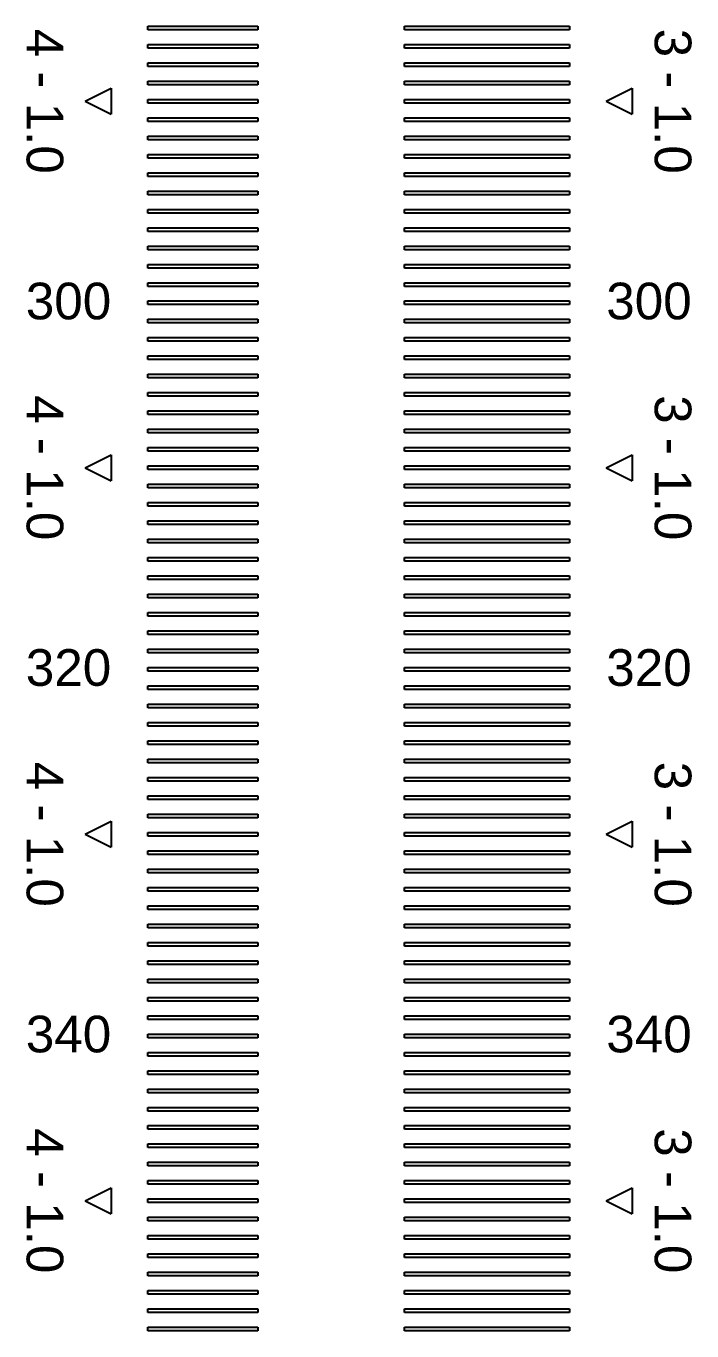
# Model space of a CAD drawing. Extents: x -24531 to 102469, y 86631 to 213631.
# Drawn here: x 53748.9 to 53930.5, y 145694.9 to 146050.9 of the extents above; entities that cross this region are included whole.
import ezdxf

# ---------------------------------------------------------------- set-up
doc = ezdxf.new("R2010")
doc.units = 13
doc.layers.add('CL - Label-1', color=120, linetype='Continuous')
doc.layers.add('CL - Label-2', color=132, linetype='Continuous')
doc.layers.add('CL - Sub-Micro', color=7, linetype='Continuous', true_color=0x47d1ff)
doc.styles.get("Standard").update_dxf_attribs({"font": 'arial.ttf'})

msp = doc.modelspace()

# ---------------------------------------------------------------- linework, layer by layer
at = {"layer": 'CL - Label-2'}
for p, q in [((53765.04, 146030.41), (53772.14, 146033.95)), ((53772.14, 146033.95), (53772.14, 146026.88)), ((53907.12, 146030.41), (53914.21, 146033.95)), ((53914.21, 146033.95), (53914.21, 146026.88)), ((53765.04, 146030.41), (53772.14, 146026.88)), ((53907.12, 146030.41), (53914.21, 146026.88)), ((53765.04, 145930.41), (53772.14, 145933.95)), ((53772.14, 145933.95), (53772.14, 145926.88)), ((53907.12, 145930.41), (53914.21, 145933.95)), ((53914.21, 145933.95), (53914.21, 145926.88)), ((53765.04, 145930.41), (53772.14, 145926.88)), ((53907.12, 145930.41), (53914.21, 145926.88)), ((53765.04, 145830.41), (53772.14, 145833.95)), ((53772.14, 145833.95), (53772.14, 145826.88)), ((53907.12, 145830.41), (53914.21, 145833.95)), ((53914.21, 145833.95), (53914.21, 145826.88)), ((53765.04, 145830.41), (53772.14, 145826.88)), ((53907.12, 145830.41), (53914.21, 145826.88)), ((53765.04, 145730.41), (53772.14, 145733.95)), ((53772.14, 145733.95), (53772.14, 145726.88)), ((53907.12, 145730.41), (53914.21, 145733.95)), ((53914.21, 145733.95), (53914.21, 145726.88)), ((53765.04, 145730.41), (53772.14, 145726.88)), ((53907.12, 145730.41), (53914.21, 145726.88))]:
    msp.add_line(p, q, dxfattribs=at)
at = {"layer": 'CL - Sub-Micro'}
for p, q in [((53782.12, 146049.91), (53782.12, 146050.91)), ((53782.12, 146050.91), (53812.12, 146050.91)), ((53812.12, 146049.91), (53782.12, 146049.91)), ((53812.12, 146050.91), (53812.12, 146049.91)), ((53852.12, 146049.91), (53852.12, 146050.91)), ((53852.12, 146050.91), (53897.12, 146050.91)), ((53897.12, 146049.91), (53852.12, 146049.91)), ((53897.12, 146050.91), (53897.12, 146049.91)), ((53782.12, 146044.91), (53782.12, 146045.91)), ((53782.12, 146045.91), (53812.12, 146045.91)), ((53812.12, 146045.91), (53812.12, 146044.91)), ((53852.12, 146044.91), (53852.12, 146045.91)), ((53852.12, 146045.91), (53897.12, 146045.91)), ((53897.12, 146045.91), (53897.12, 146044.91)), ((53812.12, 146044.91), (53782.12, 146044.91)), ((53897.12, 146044.91), (53852.12, 146044.91)), ((53782.12, 146039.91), (53782.12, 146040.91)), ((53782.12, 146040.91), (53812.12, 146040.91)), ((53812.12, 146039.91), (53782.12, 146039.91)), ((53812.12, 146040.91), (53812.12, 146039.91)), ((53852.12, 146039.91), (53852.12, 146040.91)), ((53852.12, 146040.91), (53897.12, 146040.91)), ((53897.12, 146039.91), (53852.12, 146039.91)), ((53897.12, 146040.91), (53897.12, 146039.91)), ((53782.12, 146034.91), (53782.12, 146035.91)), ((53782.12, 146035.91), (53812.12, 146035.91)), ((53812.12, 146034.91), (53782.12, 146034.91)), ((53812.12, 146035.91), (53812.12, 146034.91)), ((53852.12, 146034.91), (53852.12, 146035.91)), ((53852.12, 146035.91), (53897.12, 146035.91)), ((53897.12, 146034.91), (53852.12, 146034.91)), ((53897.12, 146035.91), (53897.12, 146034.91)), ((53782.12, 146029.91), (53782.12, 146030.91)), ((53782.12, 146030.91), (53812.12, 146030.91)), ((53812.12, 146029.91), (53782.12, 146029.91)), ((53812.12, 146030.91), (53812.12, 146029.91)), ((53852.12, 146029.91), (53852.12, 146030.91)), ((53852.12, 146030.91), (53897.12, 146030.91)), ((53897.12, 146029.91), (53852.12, 146029.91)), ((53897.12, 146030.91), (53897.12, 146029.91)), ((53782.12, 146024.91), (53782.12, 146025.91)), ((53782.12, 146025.91), (53812.12, 146025.91)), ((53812.12, 146024.91), (53782.12, 146024.91)), ((53812.12, 146025.91), (53812.12, 146024.91)), ((53852.12, 146024.91), (53852.12, 146025.91)), ((53852.12, 146025.91), (53897.12, 146025.91)), ((53897.12, 146024.91), (53852.12, 146024.91)), ((53897.12, 146025.91), (53897.12, 146024.91)), ((53782.12, 146019.91), (53782.12, 146020.91)), ((53782.12, 146020.91), (53812.12, 146020.91)), ((53812.12, 146020.91), (53812.12, 146019.91)), ((53852.12, 146019.91), (53852.12, 146020.91)), ((53852.12, 146020.91), (53897.12, 146020.91)), ((53897.12, 146020.91), (53897.12, 146019.91)), ((53812.12, 146019.91), (53782.12, 146019.91)), ((53897.12, 146019.91), (53852.12, 146019.91)), ((53782.12, 146014.91), (53782.12, 146015.91)), ((53782.12, 146015.91), (53812.12, 146015.91)), ((53812.12, 146014.91), (53782.12, 146014.91)), ((53812.12, 146015.91), (53812.12, 146014.91)), ((53852.12, 146014.91), (53852.12, 146015.91)), ((53852.12, 146015.91), (53897.12, 146015.91)), ((53897.12, 146014.91), (53852.12, 146014.91)), ((53897.12, 146015.91), (53897.12, 146014.91)), ((53782.12, 146009.91), (53782.12, 146010.91)), ((53782.12, 146010.91), (53812.12, 146010.91)), ((53812.12, 146009.91), (53782.12, 146009.91)), ((53812.12, 146010.91), (53812.12, 146009.91)), ((53852.12, 146009.91), (53852.12, 146010.91)), ((53852.12, 146010.91), (53897.12, 146010.91)), ((53897.12, 146009.91), (53852.12, 146009.91)), ((53897.12, 146010.91), (53897.12, 146009.91)), ((53782.12, 146004.91), (53782.12, 146005.91)), ((53782.12, 146005.91), (53812.12, 146005.91)), ((53812.12, 146004.91), (53782.12, 146004.91)), ((53812.12, 146005.91), (53812.12, 146004.91)), ((53852.12, 146004.91), (53852.12, 146005.91)), ((53852.12, 146005.91), (53897.12, 146005.91)), ((53897.12, 146004.91), (53852.12, 146004.91)), ((53897.12, 146005.91), (53897.12, 146004.91)), ((53782.12, 145999.91), (53782.12, 146000.91)), ((53782.12, 146000.91), (53812.12, 146000.91)), ((53812.12, 145999.91), (53782.12, 145999.91)), ((53812.12, 146000.91), (53812.12, 145999.91)), ((53852.12, 145999.91), (53852.12, 146000.91)), ((53852.12, 146000.91), (53897.12, 146000.91)), ((53897.12, 145999.91), (53852.12, 145999.91)), ((53897.12, 146000.91), (53897.12, 145999.91)), ((53782.12, 145994.91), (53782.12, 145995.91)), ((53782.12, 145995.91), (53812.12, 145995.91)), ((53812.12, 145995.91), (53812.12, 145994.91)), ((53852.12, 145994.91), (53852.12, 145995.91)), ((53852.12, 145995.91), (53897.12, 145995.91)), ((53897.12, 145995.91), (53897.12, 145994.91)), ((53812.12, 145994.91), (53782.12, 145994.91)), ((53897.12, 145994.91), (53852.12, 145994.91)), ((53782.12, 145989.91), (53782.12, 145990.91)), ((53782.12, 145990.91), (53812.12, 145990.91)), ((53812.12, 145989.91), (53782.12, 145989.91)), ((53812.12, 145990.91), (53812.12, 145989.91)), ((53852.12, 145989.91), (53852.12, 145990.91)), ((53852.12, 145990.91), (53897.12, 145990.91)), ((53897.12, 145989.91), (53852.12, 145989.91)), ((53897.12, 145990.91), (53897.12, 145989.91)), ((53782.12, 145984.91), (53782.12, 145985.91)), ((53782.12, 145985.91), (53812.12, 145985.91)), ((53812.12, 145985.91), (53812.12, 145984.91)), ((53852.12, 145984.91), (53852.12, 145985.91)), ((53852.12, 145985.91), (53897.12, 145985.91)), ((53897.12, 145985.91), (53897.12, 145984.91)), ((53812.12, 145984.91), (53782.12, 145984.91)), ((53897.12, 145984.91), (53852.12, 145984.91)), ((53782.12, 145979.91), (53782.12, 145980.91)), ((53782.12, 145980.91), (53812.12, 145980.91)), ((53812.12, 145979.91), (53782.12, 145979.91)), ((53812.12, 145980.91), (53812.12, 145979.91)), ((53852.12, 145979.91), (53852.12, 145980.91)), ((53852.12, 145980.91), (53897.12, 145980.91)), ((53897.12, 145979.91), (53852.12, 145979.91)), ((53897.12, 145980.91), (53897.12, 145979.91)), ((53782.12, 145974.91), (53782.12, 145975.91)), ((53782.12, 145975.91), (53812.12, 145975.91)), ((53812.12, 145974.91), (53782.12, 145974.91)), ((53812.12, 145975.91), (53812.12, 145974.91)), ((53852.12, 145974.91), (53852.12, 145975.91)), ((53852.12, 145975.91), (53897.12, 145975.91)), ((53897.12, 145974.91), (53852.12, 145974.91)), ((53897.12, 145975.91), (53897.12, 145974.91)), ((53782.12, 145969.91), (53782.12, 145970.91)), ((53782.12, 145970.91), (53812.12, 145970.91)), ((53812.12, 145970.91), (53812.12, 145969.91)), ((53852.12, 145969.91), (53852.12, 145970.91)), ((53852.12, 145970.91), (53897.12, 145970.91)), ((53897.12, 145970.91), (53897.12, 145969.91)), ((53812.12, 145969.91), (53782.12, 145969.91)), ((53897.12, 145969.91), (53852.12, 145969.91)), ((53782.12, 145964.91), (53782.12, 145965.91)), ((53782.12, 145965.91), (53812.12, 145965.91)), ((53812.12, 145964.91), (53782.12, 145964.91)), ((53812.12, 145965.91), (53812.12, 145964.91)), ((53852.12, 145964.91), (53852.12, 145965.91)), ((53852.12, 145965.91), (53897.12, 145965.91)), ((53897.12, 145964.91), (53852.12, 145964.91)), ((53897.12, 145965.91), (53897.12, 145964.91)), ((53782.12, 145959.91), (53782.12, 145960.91)), ((53782.12, 145960.91), (53812.12, 145960.91)), ((53812.12, 145960.91), (53812.12, 145959.91)), ((53852.12, 145959.91), (53852.12, 145960.91)), ((53852.12, 145960.91), (53897.12, 145960.91)), ((53897.12, 145960.91), (53897.12, 145959.91)), ((53812.12, 145959.91), (53782.12, 145959.91)), ((53897.12, 145959.91), (53852.12, 145959.91)), ((53782.12, 145954.91), (53782.12, 145955.91)), ((53782.12, 145955.91), (53812.12, 145955.91)), ((53812.12, 145954.91), (53782.12, 145954.91)), ((53812.12, 145955.91), (53812.12, 145954.91)), ((53852.12, 145954.91), (53852.12, 145955.91)), ((53852.12, 145955.91), (53897.12, 145955.91)), ((53897.12, 145954.91), (53852.12, 145954.91)), ((53897.12, 145955.91), (53897.12, 145954.91)), ((53782.12, 145949.91), (53782.12, 145950.91)), ((53782.12, 145950.91), (53812.12, 145950.91)), ((53812.12, 145949.91), (53782.12, 145949.91)), ((53812.12, 145950.91), (53812.12, 145949.91)), ((53852.12, 145949.91), (53852.12, 145950.91)), ((53852.12, 145950.91), (53897.12, 145950.91)), ((53897.12, 145949.91), (53852.12, 145949.91)), ((53897.12, 145950.91), (53897.12, 145949.91)), ((53782.12, 145944.91), (53782.12, 145945.91)), ((53782.12, 145945.91), (53812.12, 145945.91)), ((53812.12, 145945.91), (53812.12, 145944.91)), ((53852.12, 145944.91), (53852.12, 145945.91)), ((53852.12, 145945.91), (53897.12, 145945.91)), ((53897.12, 145945.91), (53897.12, 145944.91)), ((53812.12, 145944.91), (53782.12, 145944.91)), ((53897.12, 145944.91), (53852.12, 145944.91)), ((53782.12, 145939.91), (53782.12, 145940.91)), ((53782.12, 145940.91), (53812.12, 145940.91)), ((53812.12, 145939.91), (53782.12, 145939.91)), ((53812.12, 145940.91), (53812.12, 145939.91)), ((53852.12, 145939.91), (53852.12, 145940.91)), ((53852.12, 145940.91), (53897.12, 145940.91)), ((53897.12, 145939.91), (53852.12, 145939.91)), ((53897.12, 145940.91), (53897.12, 145939.91)), ((53782.12, 145934.91), (53782.12, 145935.91)), ((53782.12, 145935.91), (53812.12, 145935.91)), ((53812.12, 145935.91), (53812.12, 145934.91)), ((53852.12, 145934.91), (53852.12, 145935.91)), ((53852.12, 145935.91), (53897.12, 145935.91)), ((53897.12, 145935.91), (53897.12, 145934.91)), ((53812.12, 145934.91), (53782.12, 145934.91)), ((53897.12, 145934.91), (53852.12, 145934.91)), ((53782.12, 145929.91), (53782.12, 145930.91)), ((53782.12, 145930.91), (53812.12, 145930.91)), ((53812.12, 145929.91), (53782.12, 145929.91)), ((53812.12, 145930.91), (53812.12, 145929.91)), ((53852.12, 145929.91), (53852.12, 145930.91)), ((53852.12, 145930.91), (53897.12, 145930.91)), ((53897.12, 145929.91), (53852.12, 145929.91)), ((53897.12, 145930.91), (53897.12, 145929.91)), ((53782.12, 145924.91), (53782.12, 145925.91)), ((53782.12, 145925.91), (53812.12, 145925.91)), ((53812.12, 145924.91), (53782.12, 145924.91)), ((53812.12, 145925.91), (53812.12, 145924.91)), ((53852.12, 145924.91), (53852.12, 145925.91)), ((53852.12, 145925.91), (53897.12, 145925.91)), ((53897.12, 145924.91), (53852.12, 145924.91)), ((53897.12, 145925.91), (53897.12, 145924.91)), ((53782.12, 145919.91), (53782.12, 145920.91)), ((53782.12, 145920.91), (53812.12, 145920.91)), ((53812.12, 145920.91), (53812.12, 145919.91)), ((53852.12, 145919.91), (53852.12, 145920.91)), ((53852.12, 145920.91), (53897.12, 145920.91)), ((53897.12, 145920.91), (53897.12, 145919.91)), ((53812.12, 145919.91), (53782.12, 145919.91)), ((53897.12, 145919.91), (53852.12, 145919.91)), ((53782.12, 145914.91), (53782.12, 145915.91)), ((53782.12, 145915.91), (53812.12, 145915.91)), ((53812.12, 145914.91), (53782.12, 145914.91)), ((53812.12, 145915.91), (53812.12, 145914.91)), ((53852.12, 145914.91), (53852.12, 145915.91)), ((53852.12, 145915.91), (53897.12, 145915.91)), ((53897.12, 145914.91), (53852.12, 145914.91)), ((53897.12, 145915.91), (53897.12, 145914.91)), ((53782.12, 145909.91), (53782.12, 145910.91)), ((53782.12, 145910.91), (53812.12, 145910.91)), ((53812.12, 145910.91), (53812.12, 145909.91)), ((53852.12, 145909.91), (53852.12, 145910.91)), ((53852.12, 145910.91), (53897.12, 145910.91)), ((53897.12, 145910.91), (53897.12, 145909.91)), ((53812.12, 145909.91), (53782.12, 145909.91)), ((53897.12, 145909.91), (53852.12, 145909.91)), ((53782.12, 145904.91), (53782.12, 145905.91)), ((53782.12, 145905.91), (53812.12, 145905.91)), ((53812.12, 145904.91), (53782.12, 145904.91)), ((53812.12, 145905.91), (53812.12, 145904.91)), ((53852.12, 145904.91), (53852.12, 145905.91)), ((53852.12, 145905.91), (53897.12, 145905.91)), ((53897.12, 145904.91), (53852.12, 145904.91)), ((53897.12, 145905.91), (53897.12, 145904.91)), ((53782.12, 145899.91), (53782.12, 145900.91)), ((53782.12, 145900.91), (53812.12, 145900.91)), ((53812.12, 145899.91), (53782.12, 145899.91)), ((53812.12, 145900.91), (53812.12, 145899.91)), ((53852.12, 145899.91), (53852.12, 145900.91)), ((53852.12, 145900.91), (53897.12, 145900.91)), ((53897.12, 145899.91), (53852.12, 145899.91)), ((53897.12, 145900.91), (53897.12, 145899.91)), ((53782.12, 145894.91), (53782.12, 145895.91)), ((53782.12, 145895.91), (53812.12, 145895.91)), ((53812.12, 145894.91), (53782.12, 145894.91)), ((53812.12, 145895.91), (53812.12, 145894.91)), ((53852.12, 145894.91), (53852.12, 145895.91)), ((53852.12, 145895.91), (53897.12, 145895.91)), ((53897.12, 145894.91), (53852.12, 145894.91)), ((53897.12, 145895.91), (53897.12, 145894.91)), ((53782.12, 145889.91), (53782.12, 145890.91)), ((53782.12, 145890.91), (53812.12, 145890.91)), ((53812.12, 145889.91), (53782.12, 145889.91)), ((53812.12, 145890.91), (53812.12, 145889.91)), ((53852.12, 145889.91), (53852.12, 145890.91)), ((53852.12, 145890.91), (53897.12, 145890.91)), ((53897.12, 145889.91), (53852.12, 145889.91)), ((53897.12, 145890.91), (53897.12, 145889.91)), ((53782.12, 145884.91), (53782.12, 145885.91)), ((53782.12, 145885.91), (53812.12, 145885.91)), ((53812.12, 145885.91), (53812.12, 145884.91)), ((53852.12, 145884.91), (53852.12, 145885.91)), ((53852.12, 145885.91), (53897.12, 145885.91)), ((53897.12, 145885.91), (53897.12, 145884.91)), ((53812.12, 145884.91), (53782.12, 145884.91)), ((53897.12, 145884.91), (53852.12, 145884.91)), ((53782.12, 145879.91), (53782.12, 145880.91)), ((53782.12, 145880.91), (53812.12, 145880.91)), ((53812.12, 145879.91), (53782.12, 145879.91)), ((53812.12, 145880.91), (53812.12, 145879.91)), ((53852.12, 145879.91), (53852.12, 145880.91)), ((53852.12, 145880.91), (53897.12, 145880.91)), ((53897.12, 145879.91), (53852.12, 145879.91)), ((53897.12, 145880.91), (53897.12, 145879.91)), ((53782.12, 145874.91), (53782.12, 145875.91)), ((53782.12, 145875.91), (53812.12, 145875.91)), ((53812.12, 145874.91), (53782.12, 145874.91)), ((53812.12, 145875.91), (53812.12, 145874.91)), ((53852.12, 145874.91), (53852.12, 145875.91)), ((53852.12, 145875.91), (53897.12, 145875.91)), ((53897.12, 145874.91), (53852.12, 145874.91)), ((53897.12, 145875.91), (53897.12, 145874.91)), ((53782.12, 145869.91), (53782.12, 145870.91)), ((53782.12, 145870.91), (53812.12, 145870.91)), ((53812.12, 145869.91), (53782.12, 145869.91)), ((53812.12, 145870.91), (53812.12, 145869.91)), ((53852.12, 145869.91), (53852.12, 145870.91)), ((53852.12, 145870.91), (53897.12, 145870.91)), ((53897.12, 145869.91), (53852.12, 145869.91)), ((53897.12, 145870.91), (53897.12, 145869.91)), ((53782.12, 145864.91), (53782.12, 145865.91)), ((53782.12, 145865.91), (53812.12, 145865.91)), ((53812.12, 145864.91), (53782.12, 145864.91)), ((53812.12, 145865.91), (53812.12, 145864.91)), ((53852.12, 145864.91), (53852.12, 145865.91)), ((53852.12, 145865.91), (53897.12, 145865.91)), ((53897.12, 145864.91), (53852.12, 145864.91)), ((53897.12, 145865.91), (53897.12, 145864.91)), ((53782.12, 145859.91), (53782.12, 145860.91)), ((53782.12, 145860.91), (53812.12, 145860.91)), ((53812.12, 145860.91), (53812.12, 145859.91)), ((53852.12, 145859.91), (53852.12, 145860.91)), ((53852.12, 145860.91), (53897.12, 145860.91)), ((53897.12, 145860.91), (53897.12, 145859.91)), ((53812.12, 145859.91), (53782.12, 145859.91)), ((53897.12, 145859.91), (53852.12, 145859.91)), ((53782.12, 145854.91), (53782.12, 145855.91)), ((53782.12, 145855.91), (53812.12, 145855.91)), ((53812.12, 145854.91), (53782.12, 145854.91)), ((53812.12, 145855.91), (53812.12, 145854.91)), ((53852.12, 145854.91), (53852.12, 145855.91)), ((53852.12, 145855.91), (53897.12, 145855.91)), ((53897.12, 145854.91), (53852.12, 145854.91)), ((53897.12, 145855.91), (53897.12, 145854.91)), ((53782.12, 145849.91), (53782.12, 145850.91)), ((53782.12, 145850.91), (53812.12, 145850.91)), ((53812.12, 145849.91), (53782.12, 145849.91)), ((53812.12, 145850.91), (53812.12, 145849.91)), ((53852.12, 145849.91), (53852.12, 145850.91)), ((53852.12, 145850.91), (53897.12, 145850.91)), ((53897.12, 145849.91), (53852.12, 145849.91)), ((53897.12, 145850.91), (53897.12, 145849.91)), ((53782.12, 145844.91), (53782.12, 145845.91)), ((53782.12, 145845.91), (53812.12, 145845.91)), ((53812.12, 145844.91), (53782.12, 145844.91)), ((53812.12, 145845.91), (53812.12, 145844.91)), ((53852.12, 145844.91), (53852.12, 145845.91)), ((53852.12, 145845.91), (53897.12, 145845.91)), ((53897.12, 145844.91), (53852.12, 145844.91)), ((53897.12, 145845.91), (53897.12, 145844.91)), ((53782.12, 145839.91), (53782.12, 145840.91)), ((53782.12, 145840.91), (53812.12, 145840.91)), ((53812.12, 145839.91), (53782.12, 145839.91)), ((53812.12, 145840.91), (53812.12, 145839.91)), ((53852.12, 145839.91), (53852.12, 145840.91)), ((53852.12, 145840.91), (53897.12, 145840.91)), ((53897.12, 145839.91), (53852.12, 145839.91)), ((53897.12, 145840.91), (53897.12, 145839.91)), ((53782.12, 145834.91), (53782.12, 145835.91)), ((53782.12, 145835.91), (53812.12, 145835.91)), ((53812.12, 145835.91), (53812.12, 145834.91)), ((53852.12, 145834.91), (53852.12, 145835.91)), ((53852.12, 145835.91), (53897.12, 145835.91)), ((53897.12, 145835.91), (53897.12, 145834.91)), ((53812.12, 145834.91), (53782.12, 145834.91)), ((53897.12, 145834.91), (53852.12, 145834.91)), ((53782.12, 145829.91), (53782.12, 145830.91)), ((53782.12, 145830.91), (53812.12, 145830.91)), ((53812.12, 145829.91), (53782.12, 145829.91)), ((53812.12, 145830.91), (53812.12, 145829.91)), ((53852.12, 145829.91), (53852.12, 145830.91)), ((53852.12, 145830.91), (53897.12, 145830.91)), ((53897.12, 145829.91), (53852.12, 145829.91)), ((53897.12, 145830.91), (53897.12, 145829.91)), ((53782.12, 145824.91), (53782.12, 145825.91)), ((53782.12, 145825.91), (53812.12, 145825.91)), ((53812.12, 145824.91), (53782.12, 145824.91)), ((53812.12, 145825.91), (53812.12, 145824.91)), ((53852.12, 145824.91), (53852.12, 145825.91)), ((53852.12, 145825.91), (53897.12, 145825.91)), ((53897.12, 145824.91), (53852.12, 145824.91)), ((53897.12, 145825.91), (53897.12, 145824.91)), ((53782.12, 145819.91), (53782.12, 145820.91)), ((53782.12, 145820.91), (53812.12, 145820.91)), ((53812.12, 145819.91), (53782.12, 145819.91)), ((53812.12, 145820.91), (53812.12, 145819.91)), ((53852.12, 145819.91), (53852.12, 145820.91)), ((53852.12, 145820.91), (53897.12, 145820.91)), ((53897.12, 145819.91), (53852.12, 145819.91)), ((53897.12, 145820.91), (53897.12, 145819.91)), ((53782.12, 145814.91), (53782.12, 145815.91)), ((53782.12, 145815.91), (53812.12, 145815.91)), ((53812.12, 145814.91), (53782.12, 145814.91)), ((53812.12, 145815.91), (53812.12, 145814.91)), ((53852.12, 145814.91), (53852.12, 145815.91)), ((53852.12, 145815.91), (53897.12, 145815.91)), ((53897.12, 145814.91), (53852.12, 145814.91)), ((53897.12, 145815.91), (53897.12, 145814.91)), ((53782.12, 145809.91), (53782.12, 145810.91)), ((53782.12, 145810.91), (53812.12, 145810.91)), ((53812.12, 145810.91), (53812.12, 145809.91)), ((53852.12, 145809.91), (53852.12, 145810.91)), ((53852.12, 145810.91), (53897.12, 145810.91)), ((53897.12, 145810.91), (53897.12, 145809.91)), ((53812.12, 145809.91), (53782.12, 145809.91)), ((53897.12, 145809.91), (53852.12, 145809.91)), ((53782.12, 145804.91), (53782.12, 145805.91)), ((53782.12, 145805.91), (53812.12, 145805.91)), ((53812.12, 145804.91), (53782.12, 145804.91)), ((53812.12, 145805.91), (53812.12, 145804.91)), ((53852.12, 145804.91), (53852.12, 145805.91)), ((53852.12, 145805.91), (53897.12, 145805.91)), ((53897.12, 145804.91), (53852.12, 145804.91)), ((53897.12, 145805.91), (53897.12, 145804.91)), ((53782.12, 145799.91), (53782.12, 145800.91)), ((53782.12, 145800.91), (53812.12, 145800.91)), ((53812.12, 145799.91), (53782.12, 145799.91)), ((53812.12, 145800.91), (53812.12, 145799.91)), ((53852.12, 145799.91), (53852.12, 145800.91)), ((53852.12, 145800.91), (53897.12, 145800.91)), ((53897.12, 145799.91), (53852.12, 145799.91)), ((53897.12, 145800.91), (53897.12, 145799.91)), ((53782.12, 145794.91), (53782.12, 145795.91)), ((53782.12, 145795.91), (53812.12, 145795.91)), ((53812.12, 145794.91), (53782.12, 145794.91)), ((53812.12, 145795.91), (53812.12, 145794.91)), ((53852.12, 145794.91), (53852.12, 145795.91)), ((53852.12, 145795.91), (53897.12, 145795.91)), ((53897.12, 145794.91), (53852.12, 145794.91)), ((53897.12, 145795.91), (53897.12, 145794.91)), ((53782.12, 145789.91), (53782.12, 145790.91)), ((53782.12, 145790.91), (53812.12, 145790.91)), ((53812.12, 145789.91), (53782.12, 145789.91)), ((53812.12, 145790.91), (53812.12, 145789.91)), ((53852.12, 145789.91), (53852.12, 145790.91)), ((53852.12, 145790.91), (53897.12, 145790.91)), ((53897.12, 145789.91), (53852.12, 145789.91)), ((53897.12, 145790.91), (53897.12, 145789.91)), ((53782.12, 145784.91), (53782.12, 145785.91)), ((53782.12, 145785.91), (53812.12, 145785.91)), ((53812.12, 145785.91), (53812.12, 145784.91)), ((53852.12, 145784.91), (53852.12, 145785.91)), ((53852.12, 145785.91), (53897.12, 145785.91)), ((53897.12, 145785.91), (53897.12, 145784.91)), ((53812.12, 145784.91), (53782.12, 145784.91)), ((53897.12, 145784.91), (53852.12, 145784.91)), ((53782.12, 145779.91), (53782.12, 145780.91)), ((53782.12, 145780.91), (53812.12, 145780.91)), ((53812.12, 145779.91), (53782.12, 145779.91)), ((53812.12, 145780.91), (53812.12, 145779.91)), ((53852.12, 145779.91), (53852.12, 145780.91)), ((53852.12, 145780.91), (53897.12, 145780.91)), ((53897.12, 145779.91), (53852.12, 145779.91)), ((53897.12, 145780.91), (53897.12, 145779.91)), ((53782.12, 145774.91), (53782.12, 145775.91)), ((53782.12, 145775.91), (53812.12, 145775.91)), ((53812.12, 145774.91), (53782.12, 145774.91)), ((53812.12, 145775.91), (53812.12, 145774.91)), ((53852.12, 145774.91), (53852.12, 145775.91)), ((53852.12, 145775.91), (53897.12, 145775.91)), ((53897.12, 145774.91), (53852.12, 145774.91)), ((53897.12, 145775.91), (53897.12, 145774.91)), ((53782.12, 145769.91), (53782.12, 145770.91)), ((53782.12, 145770.91), (53812.12, 145770.91)), ((53812.12, 145769.91), (53782.12, 145769.91)), ((53812.12, 145770.91), (53812.12, 145769.91)), ((53852.12, 145769.91), (53852.12, 145770.91)), ((53852.12, 145770.91), (53897.12, 145770.91)), ((53897.12, 145769.91), (53852.12, 145769.91)), ((53897.12, 145770.91), (53897.12, 145769.91)), ((53782.12, 145764.91), (53782.12, 145765.91)), ((53782.12, 145765.91), (53812.12, 145765.91)), ((53812.12, 145764.91), (53782.12, 145764.91)), ((53812.12, 145765.91), (53812.12, 145764.91)), ((53852.12, 145764.91), (53852.12, 145765.91)), ((53852.12, 145765.91), (53897.12, 145765.91)), ((53897.12, 145764.91), (53852.12, 145764.91)), ((53897.12, 145765.91), (53897.12, 145764.91)), ((53782.12, 145759.91), (53782.12, 145760.91)), ((53782.12, 145760.91), (53812.12, 145760.91)), ((53812.12, 145760.91), (53812.12, 145759.91)), ((53852.12, 145759.91), (53852.12, 145760.91)), ((53852.12, 145760.91), (53897.12, 145760.91)), ((53897.12, 145760.91), (53897.12, 145759.91)), ((53812.12, 145759.91), (53782.12, 145759.91)), ((53897.12, 145759.91), (53852.12, 145759.91)), ((53782.12, 145754.91), (53782.12, 145755.91)), ((53782.12, 145755.91), (53812.12, 145755.91)), ((53812.12, 145754.91), (53782.12, 145754.91)), ((53812.12, 145755.91), (53812.12, 145754.91)), ((53852.12, 145754.91), (53852.12, 145755.91)), ((53852.12, 145755.91), (53897.12, 145755.91)), ((53897.12, 145754.91), (53852.12, 145754.91)), ((53897.12, 145755.91), (53897.12, 145754.91)), ((53782.12, 145749.91), (53782.12, 145750.91)), ((53782.12, 145750.91), (53812.12, 145750.91)), ((53812.12, 145750.91), (53812.12, 145749.91)), ((53852.12, 145749.91), (53852.12, 145750.91)), ((53852.12, 145750.91), (53897.12, 145750.91)), ((53897.12, 145750.91), (53897.12, 145749.91)), ((53812.12, 145749.91), (53782.12, 145749.91)), ((53897.12, 145749.91), (53852.12, 145749.91)), ((53782.12, 145744.91), (53782.12, 145745.91)), ((53782.12, 145745.91), (53812.12, 145745.91)), ((53812.12, 145744.91), (53782.12, 145744.91)), ((53812.12, 145745.91), (53812.12, 145744.91)), ((53852.12, 145744.91), (53852.12, 145745.91)), ((53852.12, 145745.91), (53897.12, 145745.91)), ((53897.12, 145744.91), (53852.12, 145744.91)), ((53897.12, 145745.91), (53897.12, 145744.91)), ((53782.12, 145739.91), (53782.12, 145740.91)), ((53782.12, 145740.91), (53812.12, 145740.91)), ((53812.12, 145739.91), (53782.12, 145739.91)), ((53812.12, 145740.91), (53812.12, 145739.91)), ((53852.12, 145739.91), (53852.12, 145740.91)), ((53852.12, 145740.91), (53897.12, 145740.91)), ((53897.12, 145739.91), (53852.12, 145739.91)), ((53897.12, 145740.91), (53897.12, 145739.91)), ((53782.12, 145734.91), (53782.12, 145735.91)), ((53782.12, 145735.91), (53812.12, 145735.91)), ((53812.12, 145735.91), (53812.12, 145734.91)), ((53852.12, 145734.91), (53852.12, 145735.91)), ((53852.12, 145735.91), (53897.12, 145735.91)), ((53897.12, 145735.91), (53897.12, 145734.91)), ((53812.12, 145734.91), (53782.12, 145734.91)), ((53897.12, 145734.91), (53852.12, 145734.91)), ((53782.12, 145729.91), (53782.12, 145730.91)), ((53782.12, 145730.91), (53812.12, 145730.91)), ((53812.12, 145729.91), (53782.12, 145729.91)), ((53812.12, 145730.91), (53812.12, 145729.91)), ((53852.12, 145729.91), (53852.12, 145730.91)), ((53852.12, 145730.91), (53897.12, 145730.91)), ((53897.12, 145729.91), (53852.12, 145729.91)), ((53897.12, 145730.91), (53897.12, 145729.91)), ((53782.12, 145724.91), (53782.12, 145725.91)), ((53782.12, 145725.91), (53812.12, 145725.91)), ((53812.12, 145725.91), (53812.12, 145724.91)), ((53852.12, 145724.91), (53852.12, 145725.91)), ((53852.12, 145725.91), (53897.12, 145725.91)), ((53897.12, 145725.91), (53897.12, 145724.91)), ((53812.12, 145724.91), (53782.12, 145724.91)), ((53897.12, 145724.91), (53852.12, 145724.91)), ((53782.12, 145719.91), (53782.12, 145720.91)), ((53782.12, 145720.91), (53812.12, 145720.91)), ((53812.12, 145719.91), (53782.12, 145719.91)), ((53812.12, 145720.91), (53812.12, 145719.91)), ((53852.12, 145719.91), (53852.12, 145720.91)), ((53852.12, 145720.91), (53897.12, 145720.91)), ((53897.12, 145719.91), (53852.12, 145719.91)), ((53897.12, 145720.91), (53897.12, 145719.91)), ((53782.12, 145714.91), (53782.12, 145715.91)), ((53782.12, 145715.91), (53812.12, 145715.91)), ((53812.12, 145714.91), (53782.12, 145714.91)), ((53812.12, 145715.91), (53812.12, 145714.91)), ((53852.12, 145714.91), (53852.12, 145715.91)), ((53852.12, 145715.91), (53897.12, 145715.91)), ((53897.12, 145714.91), (53852.12, 145714.91)), ((53897.12, 145715.91), (53897.12, 145714.91)), ((53782.12, 145709.91), (53782.12, 145710.91)), ((53782.12, 145710.91), (53812.12, 145710.91)), ((53812.12, 145710.91), (53812.12, 145709.91)), ((53852.12, 145709.91), (53852.12, 145710.91)), ((53852.12, 145710.91), (53897.12, 145710.91)), ((53897.12, 145710.91), (53897.12, 145709.91)), ((53812.12, 145709.91), (53782.12, 145709.91)), ((53897.12, 145709.91), (53852.12, 145709.91)), ((53782.12, 145704.91), (53782.12, 145705.91)), ((53782.12, 145705.91), (53812.12, 145705.91)), ((53812.12, 145704.91), (53782.12, 145704.91)), ((53812.12, 145705.91), (53812.12, 145704.91)), ((53852.12, 145704.91), (53852.12, 145705.91)), ((53852.12, 145705.91), (53897.12, 145705.91)), ((53897.12, 145704.91), (53852.12, 145704.91)), ((53897.12, 145705.91), (53897.12, 145704.91)), ((53782.12, 145699.91), (53782.12, 145700.91)), ((53782.12, 145700.91), (53812.12, 145700.91)), ((53812.12, 145700.91), (53812.12, 145699.91)), ((53852.12, 145699.91), (53852.12, 145700.91)), ((53852.12, 145700.91), (53897.12, 145700.91)), ((53897.12, 145700.91), (53897.12, 145699.91)), ((53812.12, 145699.91), (53782.12, 145699.91)), ((53897.12, 145699.91), (53852.12, 145699.91)), ((53782.12, 145694.91), (53782.12, 145695.91)), ((53782.12, 145695.91), (53812.12, 145695.91)), ((53812.12, 145694.91), (53782.12, 145694.91)), ((53812.12, 145695.91), (53812.12, 145694.91)), ((53852.12, 145694.91), (53852.12, 145695.91)), ((53852.12, 145695.91), (53897.12, 145695.91)), ((53897.12, 145694.91), (53852.12, 145694.91)), ((53897.12, 145695.91), (53897.12, 145694.91))]:
    msp.add_line(p, q, dxfattribs=at)

# ---------------------------------------------------------------- texts
at = {"layer": 'CL - Label-1', "char_height": 10}
for s, insert, attachment_point in [('300', (53772.12, 145980.91), 3), ('300', (53907.12, 145980.91), 1), ('320', (53772.12, 145880.91), 3), ('320', (53907.12, 145880.91), 1), ('340', (53772.12, 145780.91), 3), ('340', (53907.12, 145780.91), 1)]:
    msp.add_mtext_dynamic_manual_height_columns(s, width=21.565, gutter_width=12.5, heights=[8.55], dxfattribs=dict(at, insert=insert, attachment_point=attachment_point))
at = {"layer": 'CL - Label-2', "char_height": 10, "rotation": 270}
for s, insert, attachment_point in [('4 - 1.0', (53759.04, 146030.41), 2), ('3 - 1.0', (53920.19, 146030.41), 8), ('4 - 1.0', (53759.04, 145930.41), 2), ('3 - 1.0', (53920.19, 145930.41), 8), ('4 - 1.0', (53759.04, 145830.41), 2), ('3 - 1.0', (53920.19, 145830.41), 8), ('4 - 1.0', (53759.04, 145730.41), 2), ('3 - 1.0', (53920.19, 145730.41), 8)]:
    msp.add_mtext_dynamic_manual_height_columns(s, width=52.3045, gutter_width=12.5, heights=[18.11], dxfattribs=dict(at, insert=insert, attachment_point=attachment_point))

doc.saveas('drawing.dxf')
